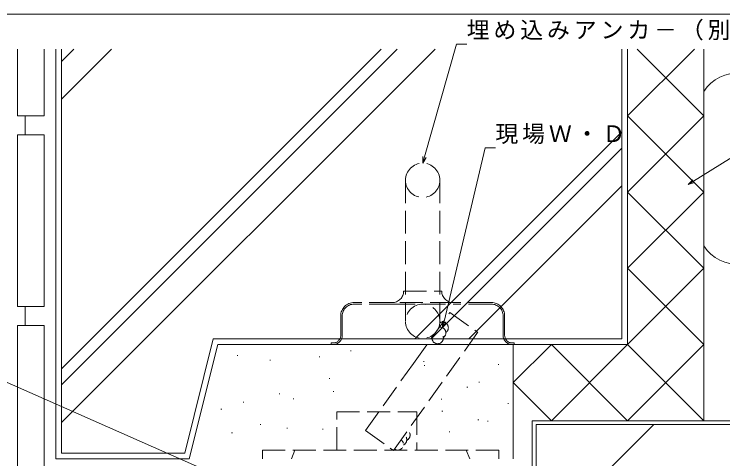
# Model space of a CAD drawing. Units: millimetres, scale not verified. Extents: x -594 to 539, y -420 to 386.
# Drawn here: x -482.8 to -296.9, y 265.3 to 382 of the extents above; entities that cross this region are included whole.
import ezdxf

# ---------------------------------------------------------------- set-up
doc = ezdxf.new("R2010")
doc.units = ezdxf.units.MM
doc.header["$LTSCALE"] = 2
doc.linetypes.add('DASHED1', pattern=[1.8, 1.2, -0.6])
doc.linetypes.add('DASHED3', pattern=[4, 3, -1])
for name, color, linetype, lineweight in [('0-1_YKK_ZWAK', 7, 'Continuous', 9), ('0-5_YKK_13', 4, 'Continuous', 9), ('0-6_YKK_D', 6, 'Continuous', 9), ('0-7_YSS_K', 3, 'Continuous', 9)]:
    doc.layers.add(name, color=color, linetype=linetype, lineweight=lineweight)
doc.styles.add('ＭＳ ゴシック', font='')
doc.styles.get('ＭＳ ゴシック').set_extended_font_data('MS Gothic')

msp = doc.modelspace()

# ---------------------------------------------------------------- linework, layer by layer
at = {"layer": '0-1_YKK_ZWAK'}
msp.add_line((510, 382), (-590, 382), dxfattribs=at)
at = {"layer": '0-5_YKK_13', "linetype": 'DASHED3'}
for p, q in [((-380.143, 338.414), (-380.143, 301.414)), ((-371.143, 338.414), (-371.143, 301.414)), ((-380.643, 309.314), (-370.643, 309.314)), ((-383.643, 306.314), (-393.643, 306.314)), ((-383.643, 305.914), (-393.643, 305.914)), ((-367.643, 306.314), (-383.643, 306.314)), ((-383.643, 305.914), (-367.643, 305.914)), ((-357.643, 306.314), (-367.643, 306.314)), ((-357.643, 305.914), (-367.643, 305.914)), ((-397.143, 302.814), (-397.143, 297.714)), ((-396.743, 302.814), (-396.743, 297.714)), ((-354.543, 297.714), (-354.543, 302.814)), ((-354.143, 297.714), (-354.143, 302.814)), ((-399.643, 295.714), (-399.143, 295.714)), ((-352.143, 295.714), (-351.643, 295.714)), ((-398.189, 277.613), (-377.189, 277.613)), ((-398.189, 267.613), (-398.189, 277.613)), ((-377.189, 277.613), (-377.189, 267.613)), ((-417.689, 267.613), (-355.689, 267.613)), ((-417.689, 265.313), (-417.689, 267.613)), ((-410.083, 265.313), (-409.154, 267.613)), ((-363.295, 265.313), (-364.224, 267.613)), ((-355.689, 265.313), (-355.689, 267.613))]:
    msp.add_line(p, q, dxfattribs=at)
for points in [[(-399.643, 295.714), (-399.643, 295.314), (-399.143, 295.314), (-352.143, 295.314)], [(-352.143, 295.314), (-351.643, 295.314), (-351.643, 295.714)]]:
    msp.add_lwpolyline(points, dxfattribs=at)
msp.add_circle((-375.643, 301.414), 4.5, dxfattribs=at)
for centre, radius, start, end in [((-375.643, 338.414), 4.5, 0, 180), ((-375.643, 338.414), 4.5, 180, 0), ((-383.643, 309.314), 3, 270, 0), ((-367.643, 309.314), 3, 180, 270), ((-393.643, 302.814), 3.5, 90, 180), ((-393.643, 302.814), 3.1, 90, 180), ((-357.643, 302.814), 3.5, 0, 90), ((-357.643, 302.814), 3.1, 0, 90), ((-399.143, 297.714), 2, 270, 0), ((-399.143, 297.714), 2.4, 270, 0), ((-352.143, 297.714), 2.4, 180, 270), ((-352.143, 297.714), 2, 180, 270)]:
    msp.add_arc(centre, radius, start, end, dxfattribs=at)
at = {"layer": '0-6_YKK_D'}
for p, q in [((-375.179, 344.55), (-366.795, 374.095)), ((-366.795, 374.095), (-364.095, 374.095)), ((-304.576, 338.18), (-266.733, 361.873)), ((-370.028, 301.377), (-359.284, 346.911)), ((-359.284, 346.911), (-356.584, 346.911)), ((-375.643, 342.914), (-375.617, 344.674)), ((-375.643, 342.914), (-375.179, 344.55)), ((-374.741, 344.425), (-375.643, 342.914)), ((-306.016, 337.278), (-304.817, 338.566)), ((-306.016, 337.278), (-304.576, 338.18)), ((-304.334, 337.794), (-306.016, 337.278)), ((-370.418, 299.722), (-370.471, 301.481)), ((-370.418, 299.722), (-370.028, 301.377)), ((-369.584, 301.272), (-370.418, 299.722)), ((-427.376, 260.073), (-487.795, 286.752))]:
    msp.add_line(p, q, dxfattribs=at)
at = {"layer": '0-7_YSS_K'}
for p, q in [((-481.891, 355.314), (-481.891, 372.824)), ((-474.891, 355.314), (-474.891, 372.824)), ((-471.893, 265.314), (-471.893, 372.824)), ((-372.398, 372.824), (-470.393, 274.829)), ((-457.251, 372.824), (-470.393, 359.682)), ((-382.298, 372.824), (-470.393, 284.729)), ((-467.151, 372.824), (-470.393, 369.582)), ((-386.54, 372.824), (-470.393, 288.971)), ((-470.393, 372.824), (-470.393, 266.814)), ((-323.393, 296.814), (-323.393, 372.824)), ((-321.893, 372.824), (-321.893, 295.314)), ((-321.893, 355.314), (-304.383, 372.824)), ((-321.893, 295.314), (-321.893, 372.824)), ((-301.893, 355.314), (-319.403, 372.824)), ((-301.893, 275.313), (-301.893, 372.824)), ((-301.893, 321.193), (-301.893, 361.729)), ((-474.891, 355.314), (-481.891, 355.314)), ((-479.891, 350.314), (-479.891, 355.314)), ((-321.893, 335.314), (-301.893, 355.314)), ((-301.893, 335.314), (-321.893, 355.314)), ((-474.891, 350.314), (-481.891, 350.314)), ((-481.891, 305.314), (-481.891, 350.314)), ((-474.891, 305.314), (-474.891, 350.314)), ((-323.393, 351.119), (-377.697, 296.814)), ((-323.393, 346.876), (-373.455, 296.814)), ((-323.393, 336.976), (-363.555, 296.814)), ((-321.893, 315.314), (-301.893, 335.314)), ((-301.893, 315.314), (-321.893, 335.314)), ((-301.893, 295.314), (-321.893, 315.314)), ((-321.893, 295.314), (-301.893, 315.314)), ((-474.891, 305.314), (-481.891, 305.314)), ((-479.891, 300.314), (-479.891, 305.314)), ((-481.891, 255.314), (-481.891, 300.314)), ((-474.891, 300.314), (-481.891, 300.314)), ((-474.891, 262.314), (-474.891, 300.314)), ((-438.064, 266.814), (-430.564, 296.814)), ((-323.393, 296.814), (-430.564, 296.814)), ((-436.893, 265.314), (-429.393, 295.314)), ((-429.393, 295.314), (-321.893, 295.314)), ((-351.893, 285.314), (-341.893, 295.314)), ((-351.893, 265.313), (-351.893, 295.314)), ((-341.893, 275.313), (-321.893, 295.314)), ((-321.892, 275.313), (-341.893, 295.314)), ((-321.895, 275.313), (-301.893, 295.314)), ((-301.893, 275.314), (-321.893, 295.314)), ((-424.345, 292.47), (-424.145, 292.47)), ((-402.812, 292.067), (-402.612, 292.067)), ((-394.562, 293.677), (-394.362, 293.677)), ((-415.735, 291.223), (-415.535, 291.223)), ((-375.444, 290.86), (-375.244, 290.86)), ((-355.849, 290.053), (-355.649, 290.053)), ((-375.265, 289.819), (-375.065, 289.819)), ((-400.196, 286.432), (-399.996, 286.432)), ((-360.954, 285.426), (-360.754, 285.426)), ((-341.892, 275.313), (-351.893, 285.314)), ((-399.126, 282.948), (-398.926, 282.948)), ((-364.037, 284.118), (-363.837, 284.118)), ((-413.277, 282.407), (-413.077, 282.407)), ((-409.652, 281.077), (-409.452, 281.077)), ((-370.815, 280.999), (-370.615, 280.999)), ((-422.735, 280.194), (-422.535, 280.194)), ((-353.307, 279.791), (-353.107, 279.791)), ((-428.571, 278.383), (-428.371, 278.383)), ((-370.587, 277.802), (-370.387, 277.802)), ((-361.156, 275.565), (-360.956, 275.565)), ((-358.656, 275.228), (-358.456, 275.228)), ((-418.308, 274.293), (-418.108, 274.293)), ((-411.29, 273.357), (-411.09, 273.357)), ((-345.893, 274.313), (-345.893, 254.313)), ((-345.893, 274.313), (-287.893, 274.313)), ((-335.03, 254.313), (-315.03, 274.313)), ((-425.754, 272.144), (-425.554, 272.144)), ((-401.933, 273.123), (-401.733, 273.123)), ((-368.715, 272.421), (-368.515, 272.421)), ((-470.393, 266.814), (-438.064, 266.814)), ((-471.893, 265.314), (-436.893, 265.314))]:
    msp.add_line(p, q, dxfattribs=at)
at = {"layer": '0-7_YSS_K', "linetype": 'DASHED3'}
for p, q in [((-378.072, 290.343), (-368.501, 303.73)), ((-368.501, 303.73), (-361.18, 298.496)), ((-390.651, 272.747), (-378.072, 290.343))]:
    msp.add_line(p, q, dxfattribs=at)
msp.add_lwpolyline([(-390.651, 272.747), (-383.33, 267.513), (-361.18, 298.496)], dxfattribs=at)
at = {"layer": '0-7_YSS_K'}
msp.add_lwpolyline([(-346.893, 253.313), (-346.893, 275.313), (-286.893, 275.313)], dxfattribs=at)
for centre, start, end in [((-293.393, 356.461), 18.19487, 148.21165), ((-293.393, 326.461), 211.78833, 341.80511)]:
    msp.add_arc(centre, 10, start, end, dxfattribs=at)
at = {"layer": '0-7_YSS_K', "linetype": 'DASHED3'}
for centre, start, end in [((-370.418, 299.722), 304.43626, 118.90477), ((-371.065, 298.369), 304.43626, 92.97159), ((-371.713, 297.016), 150.15138, 70.27065)]:
    msp.add_arc(centre, 1.5, start, end, dxfattribs=at)
at = {"layer": '0-7_YSS_K', "linetype": 'DASHED1'}
for centre, start in [((-381.309, 270.341), 294.43686), ((-380.436, 271.561), 294.43686), ((-382.181, 269.12), 234.43689)]:
    msp.add_arc(centre, 1.5, start, 54.43686, dxfattribs=at)

# ---------------------------------------------------------------- texts
at = {"layer": '0-6_YKK_D', "color": 7, "char_height": 4.399, "attachment_point": 7, "style": 'ＭＳ ゴシック'}
for s, insert in [('\\T1.17;埋め込みアンカ－（別途）', (-364.095, 375.095)), ('\\T1.17;現場Ｗ・Ｄ', (-356.584, 347.911))]:
    msp.add_mtext(s, dxfattribs=dict(at, insert=insert))

doc.saveas('drawing.dxf')
